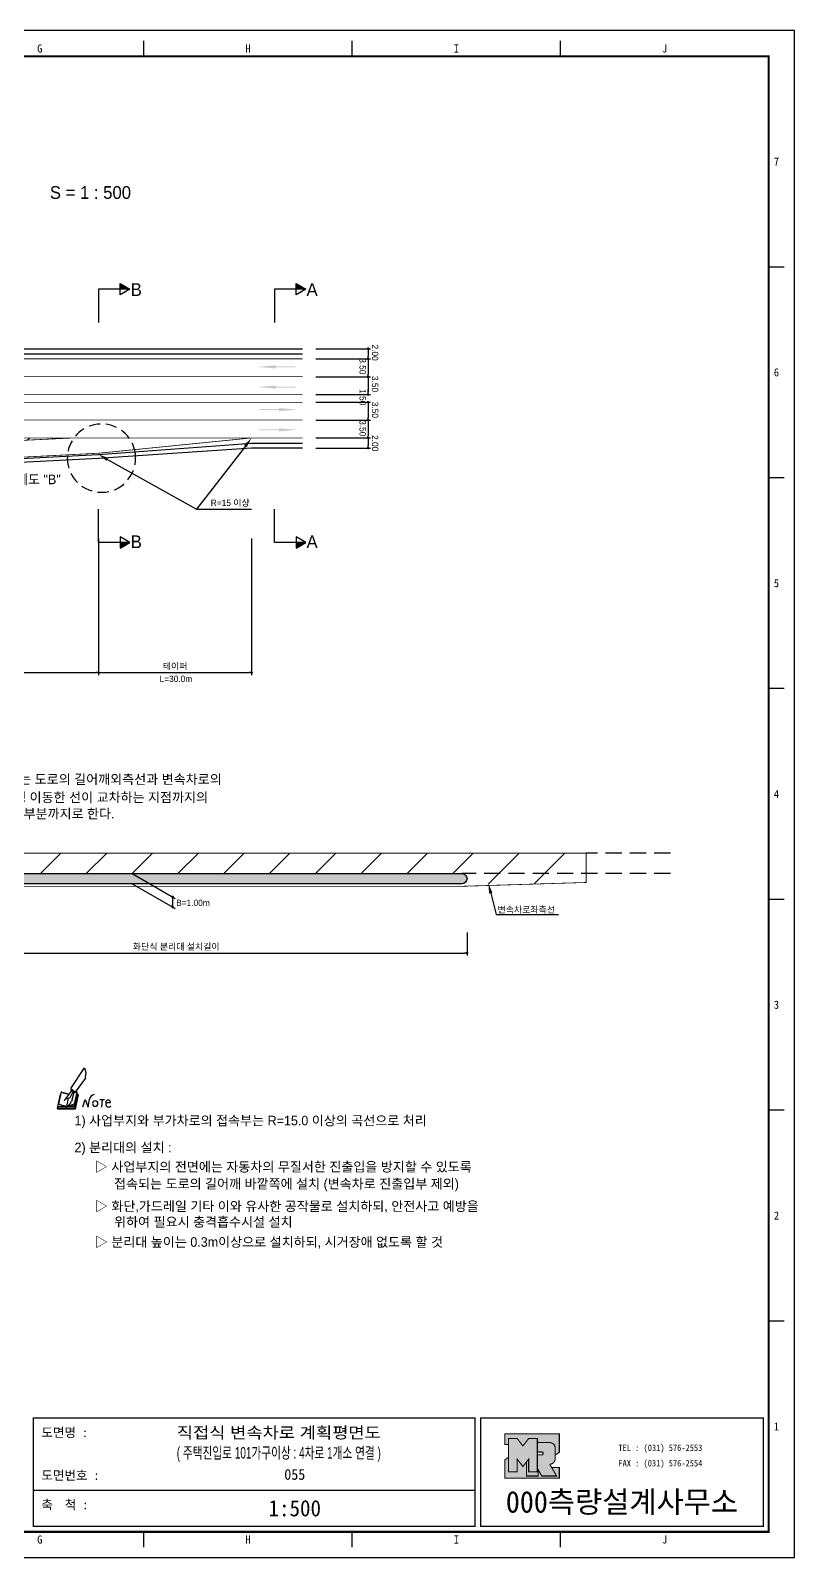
# Model space of a CAD drawing. Header units: millimetres. Extents: x 514 to 938, y -6 to 294.
# Drawn here: x 788 to 937.7, y -5.6 to 293.7 of the extents above; entities that cross this region are included whole.
import ezdxf
from ezdxf.enums import TextEntityAlignment as Align

# ---------------------------------------------------------------- set-up
doc = ezdxf.new("R2010")
doc.units = ezdxf.units.MM
doc.linetypes.add('HIDDEN', pattern=[9.525, 6.35, -3.175])
for name, color, linetype in [('CC-GSTR-0004', 4, 'Continuous'), ('CM-LANE-0030', 30, 'Continuous'), ('CZ-DIMT-0002', 7, 'Continuous'), ('CZ-LIN1-0007', 7, 'Continuous'), ('CZ-LIN2-0003', 3, 'Continuous'), ('CZ-LINE-0001', 7, 'Continuous'), ('CZ-TEXT-BOX0', 7, 'Continuous'), ('TITLE', 7, 'Continuous')]:
    doc.layers.add(name, color=color, linetype=linetype)
doc.styles.add('돋움', font='')
doc.styles.add('돋음체', font='')
doc.styles.get('돋움').set_extended_font_data('Dotum')
doc.styles.get('돋음체').set_extended_font_data('DotumChe')

# ---------------------------------------------------------------- blocks, each defined once
blk = doc.blocks.new('note')
for p, q in [((0.85, 3.5), (3.53, 7.57)), ((3.53, 7.57), (3.8, 6.64)), ((3.8, 6.64), (3.69, 5.72)), ((1, 3.1), (0.75, 2.77)), ((0.85, 3.5), (1.8, 2.79)), ((1, 3.4), (0.85, 3.21)), ((0.85, 3.21), (1.52, 2.71)), ((1.8, 2.79), (3.74, 5.46)), ((3.69, 5.72), (3.74, 5.46)), ((-1.24, 2.36), (-1.77, 0)), ((-1.77, 0), (1.77, 0)), ((-1.77, 0), (-1.77, -0.3)), ((-1.53, 0.52), (-1.55, 0.54)), ((-1.01, 2.9), (-1.53, 0.52)), ((-1.48, 0.48), (-1.53, 0.52)), ((-1.43, 0.44), (-1.48, 0.48)), ((-1.38, 0.41), (-1.43, 0.44)), ((-1.33, 0.4), (-1.38, 0.41)), ((-1.27, 0.37), (-1.33, 0.4)), ((-1.22, 0.35), (-1.27, 0.37)), ((-1.13, 2.36), (-1.24, 2.36)), ((-1.17, 0.33), (-1.22, 0.35)), ((-1.12, 0.32), (-1.17, 0.33)), ((-1.02, 0.25), (-1.12, 0.32)), ((-0.97, 0.22), (-1.02, 0.25)), ((-1, 2.9), (-1.01, 2.9)), ((-0.98, 2.85), (-1, 2.9)), ((-0.95, 2.8), (-0.98, 2.85)), ((-0.93, 0.21), (-0.97, 0.22)), ((-0.9, 2.75), (-0.95, 2.8)), ((-0.88, 0.19), (-0.93, 0.21)), ((-0.85, 2.72), (-0.9, 2.75)), ((-0.8, 0.18), (-0.88, 0.19)), ((-0.79, 2.69), (-0.85, 2.72)), ((-0.75, 0.17), (-0.8, 0.18)), ((-0.74, 2.68), (-0.79, 2.69)), ((-0.7, 0.16), (-0.75, 0.17)), ((-0.69, 2.65), (-0.74, 2.68)), ((-0.64, 0.15), (-0.7, 0.16)), ((-0.64, 2.65), (-0.69, 2.65)), ((-0.59, 2.63), (-0.64, 2.65)), ((-0.58, 0.14), (-0.64, 0.15)), ((-0.54, 2.62), (-0.59, 2.63)), ((-0.53, 0.13), (-0.58, 0.14)), ((-0.48, 2.61), (-0.54, 2.62)), ((-0.48, 0.12), (-0.53, 0.13)), ((-0.43, 2.61), (-0.48, 2.61)), ((-0.43, 0.11), (-0.48, 0.12)), ((0.75, 2.77), (-0.46, 1.16)), ((0.37, 2.24), (-0.46, 1.16)), ((-0.46, 1.16), (-0.08, 1.47)), ((-0.38, 2.59), (-0.43, 2.61)), ((-0.38, 0.08), (-0.43, 0.11)), ((-0.33, 2.59), (-0.38, 2.59)), ((-0.29, 0.06), (-0.38, 0.08)), ((-0.27, 2.58), (-0.33, 2.59)), ((-0.23, 0.05), (-0.29, 0.06)), ((-0.22, 2.57), (-0.27, 2.58)), ((-0.16, 0.04), (-0.23, 0.05)), ((-0.17, 2.56), (-0.22, 2.57)), ((-0.12, 2.55), (-0.17, 2.56)), ((-0.11, 0.03), (-0.16, 0.04)), ((-0.07, 2.53), (-0.12, 2.55)), ((-0.04, 0.02), (-0.11, 0.03)), ((-0.08, 1.47), (0.72, 1.75)), ((-0.01, 2.51), (-0.07, 2.53)), ((-0.05, -0.3), (-0.05, 0)), ((0, 0), (-0.04, 0.02)), ((0.04, 2.5), (-0.01, 2.51)), ((0.37, 1.63), (0, 0)), ((0, 0), (1.6, 0.53)), ((0, 0), (1.65, 0.18)), ((0, 0.01), (0.06, 0.04)), ((0, -0.3), (0, 0)), ((0.09, 2.48), (0.04, 2.5)), ((0.05, -0.3), (0.05, 0)), ((0.06, 0.04), (0.11, 0.07)), ((0.14, 2.48), (0.09, 2.48)), ((0.11, 0.07), (0.16, 0.09)), ((0.2, 2.47), (0.14, 2.48)), ((0.16, 0.09), (0.21, 0.12)), ((0.26, 2.43), (0.18, 2.46)), ((0.21, 0.12), (0.27, 0.14)), ((0.34, 2.4), (0.26, 2.43)), ((0.27, 0.14), (0.36, 0.19)), ((0.45, 2.37), (0.34, 2.4)), ((0.36, 0.19), (0.41, 0.22)), ((0.41, 0.22), (0.46, 0.27)), ((0.46, 0.27), (0.51, 0.3)), ((0.51, 0.3), (0.56, 0.34)), ((0.56, 0.34), (0.6, 0.4)), ((0.6, 0.4), (0.64, 0.45)), ((0.64, 0.45), (0.67, 0.51)), ((0.67, 0.51), (0.74, 0.58)), ((0.72, 1.75), (1.16, 2.53)), ((0.74, 0.58), (0.79, 0.63)), ((0.79, 0.63), (0.83, 0.68)), ((0.83, 0.68), (0.86, 0.73)), ((0.86, 0.73), (0.89, 0.79)), ((0.89, 0.84), (0.92, 0.89)), ((0.89, 0.79), (0.89, 0.84)), ((0.92, 0.89), (0.96, 0.95)), ((0.96, 0.95), (1.01, 0.97)), ((1.47, 2.74), (1.01, 0.97)), ((1.16, 2.53), (1.37, 2.82)), ((2.13, 2.84), (1.44, 2.63)), ((1.52, 2.71), (1.66, 2.9)), ((1.6, 0.53), (2.13, 2.84)), ((1.65, 0.18), (2.19, 2.48)), ((1.77, 0), (2.3, 2.36)), ((1.77, -0.3), (2.3, 2.07)), ((1.77, -0.38), (2.3, 1.99)), ((1.77, -0.44), (2.3, 1.93)), ((1.77, 0), (1.77, -0.3)), ((2.19, 2.48), (2.04, 2.47)), ((2.3, 2.36), (2.16, 2.36)), ((2.3, 2.36), (2.3, 2.07)), ((3.21, -0.08), (3.68, 1.4)), ((3.68, 1.4), (4.26, -0.14)), ((4.26, -0.14), (4.56, 1.44)), ((6.55, 1.34), (7.46, 1.34)), ((7.01, 1.34), (6.87, -0.11)), ((7.71, 0.77), (7.71, 0.55)), ((7.71, 0.77), (8.67, 0.77)), ((-1.77, -0.3), (1.77, -0.3)), ((-1.77, -0.43), (-1.77, -0.3)), ((-1.77, -0.37), (1.77, -0.37)), ((-1.77, -0.43), (1.77, -0.43))]:
    blk.add_line(p, q)
for centre, major_axis, start_param, end_param in [((0.4, 2.31), (0.0702, 0.0702), 3.283946, 6.425539), ((5.68, 1.23), (-0.806, 0.806), -0.591174, 0.597824), ((5.66, 0.58), (-0.378, 0.378), 3.926991, 10.210176), ((8.3, 0.49), (0.422, 0.422), 2.265602, 4.634911), ((8.19, 0.77), (-0.342, 0.342), 3.926991, 7.068583)]:
    blk.add_ellipse(centre, major_axis=major_axis, ratio=1, start_param=start_param, end_param=end_param)
blk = doc.blocks.new('_Dot')
at = {"color": 0, "linetype": 'ByBlock', "lineweight": -2}
blk.add_line((-0.5, 0), (-1, 0), dxfattribs=at)
at = {"color": 0, "linetype": 'ByBlock', "const_width": 0.5}
blk.add_lwpolyline([(-0.25, 0, 1), (0.25, 0, 1)], format="xyb", close=True, dxfattribs=at)

msp = doc.modelspace()

# ---------------------------------------------------------------- hatches: boundary and pattern name
at = {"layer": 'CM-LANE-0030'}
h = msp.add_hatch(dxfattribs=at)
h.set_pattern_fill('ANSI31', color=256, style=0)
h.set_pattern_definition([(45, (516.08, 453.9392), (-2.245064, 2.245064), [])])
h.paths.add_polyline_path([(796.39, 213.87), (638.89, 213.87), (667.57, 210.87), (672.4, 210.87, -1), (672.4, 211.87), (728.41, 211.87, -1), (728.41, 210.87), (738.15, 210.87)])
at = {"layer": 'CZ-LIN1-0007'}
for points in [[(836.08, 228.12), (836.08, 227.91), (839.91, 227.91), (839.91, 227.69), (836.08, 227.69), (836.08, 227.48), (832.43, 227.8)], [(836.08, 224.16), (836.08, 223.95), (839.91, 223.95), (839.91, 223.73), (836.08, 223.73), (836.08, 223.52), (832.43, 223.84)], [(836.69, 219.74), (836.69, 219.53), (832.87, 219.53), (832.87, 219.32), (836.69, 219.32), (836.69, 219.1), (840.34, 219.42)], [(836.69, 215.78), (836.69, 215.57), (832.87, 215.57), (832.87, 215.36), (836.69, 215.36), (836.69, 215.14), (840.34, 215.46)]]:
    msp.add_hatch(color=256, dxfattribs=at).paths.add_polyline_path(points)
at = {"layer": 'CZ-LIN2-0003'}
h = msp.add_hatch(dxfattribs=at)
h.set_pattern_fill('CROSS', color=256, scale=0.15, style=0)
h.set_pattern_definition([(0, (447.892, 612.586), (0.9525, 0.9525), [0.47625, -1.42875]), (90, (448.1301, 612.3478), (-0.9525, 0.9525), [0.47625, -1.42875])])
h.paths.add_polyline_path([(872.56, 128.46), (760.54, 128.46, 1), (760.54, 126.46), (872.56, 126.46, 1)])
at = {"layer": 'CZ-LINE-0001'}
for points in [[(805.57, 244.14), (805.57, 243.04), (807.47, 243.04)], [(840.04, 244.14), (840.04, 243.04), (841.94, 243.04)], [(807.47, 193.37), (805.57, 193.37), (805.57, 192.27)], [(841.94, 193.37), (840.04, 193.37), (840.04, 192.27)]]:
    msp.add_hatch(color=256, dxfattribs=at).paths.add_polyline_path(points)
at = {"layer": 'TITLE', "ltscale": 150}
h = msp.add_hatch(color=8, dxfattribs=at)
edge = h.paths.add_edge_path()
edge.add_line((891.65, 18.6), (880.99, 18.6))
edge.add_line((880.99, 18.6), (880.99, 16.52))
edge.add_line((880.99, 16.52), (881.69, 16.52))
edge.add_line((881.69, 16.52), (881.69, 17.69))
edge.add_line((881.69, 17.69), (883.38, 17.69))
edge.add_line((883.38, 17.69), (884.51, 16.24))
edge.add_line((884.51, 16.24), (885.64, 17.69))
edge.add_line((885.64, 17.69), (887.33, 17.69))
edge.add_line((887.33, 17.69), (887.33, 16.9))
edge.add_line((887.33, 16.9), (889.77, 16.9))
edge.add_arc((889.77, 15.83), 1.07, 0, 90, ccw=False)
edge.add_line((890.84, 15.83), (890.84, 14.46))
edge.add_line((890.84, 14.46), (891.65, 14.97))
edge.add_line((891.65, 14.97), (891.65, 18.6))
h.paths.add_polyline_path([(885.2, 13.08), (884.51, 12.2), (883.38, 13.65), (883.38, 11.14), (881.69, 11.14), (881.69, 13.98), (880.99, 13.54), (880.99, 9.91), (891.65, 9.91), (891.65, 11.99), (890.15, 11.99), (891.11, 10.34), (888.21, 10.34), (887.51, 11.55), (887.51, 10.34), (885.2, 10.34)])
msp.add_hatch(color=5, dxfattribs=at).paths.add_polyline_path([(887.33, 17.69), (885.64, 17.69), (884.51, 16.24), (883.38, 17.69), (881.69, 17.69), (881.69, 11.14), (883.38, 11.14), (883.38, 13.65), (884.51, 12.2), (885.64, 13.65), (885.64, 11.14), (887.33, 11.14)])
h = msp.add_hatch(color=161, dxfattribs=at)
edge = h.paths.add_edge_path()
edge.add_arc((889.77, 15.83), 1.07, 360, 450)
edge.add_line((889.77, 16.9), (887.33, 16.9))
edge.add_line((887.33, 16.9), (887.33, 15.04))
edge.add_line((887.33, 15.04), (888.33, 15.04))
edge.add_arc((888.33, 14.93), 0.113, 0, 90, ccw=False)
edge.add_line((888.44, 14.93), (888.44, 14.62))
edge.add_arc((888.33, 14.62), 0.113, 270, 360, ccw=False)
edge.add_line((888.33, 14.51), (887.33, 14.51))
edge.add_line((887.33, 14.51), (887.33, 11.14))
edge.add_line((887.33, 11.14), (885.64, 11.14))
edge.add_line((885.64, 11.14), (885.64, 13.65))
edge.add_line((885.64, 13.65), (885.2, 13.08))
edge.add_line((885.2, 13.08), (885.2, 10.34))
edge.add_line((885.2, 10.34), (887.51, 10.34))
edge.add_line((887.51, 10.34), (887.51, 11.55))
edge.add_line((887.51, 11.55), (888.21, 10.34))
edge.add_line((888.21, 10.34), (891.11, 10.34))
edge.add_line((891.11, 10.34), (889.77, 12.66))
edge.add_arc((889.77, 13.72), 1.07, 270, 360)
edge.add_line((890.84, 13.72), (890.84, 15.83))

# ---------------------------------------------------------------- linework, layer by layer
at = {"color": 0, "linetype": 'ByBlock', "lineweight": -2}
for p, q in [((854.16, 231.12), (854.16, 230.87)), ((854.16, 229.62), (854.16, 229.87)), ((854.16, 229.12), (854.16, 228.87)), ((854.16, 226.12), (854.16, 226.37)), ((854.16, 225.62), (854.16, 225.37)), ((854.16, 222.62), (854.16, 222.87)), ((854.16, 222.62), (854.16, 222.87)), ((854.16, 220.62), (854.16, 220.37)), ((854.16, 220.62), (854.16, 220.37)), ((854.16, 217.62), (854.16, 217.87)), ((854.16, 217.12), (854.16, 216.87)), ((854.16, 214.12), (854.16, 214.37)), ((854.16, 213.62), (854.16, 213.37)), ((854.16, 212.12), (854.16, 212.37)), ((815.85, 123.62), (815.85, 123.37)), ((815.85, 122.12), (815.85, 122.37))]:
    msp.add_line(p, q, dxfattribs=at)
at = {"color": 0, "linetype": 'ByBlock', "const_width": 0.25}
for points in [[(854.16, 231.25, 1), (854.16, 231.5, 1)], [(854.16, 229.5, 1), (854.16, 229.25, 1)], [(854.16, 229.25, 1), (854.16, 229.5, 1)], [(854.16, 226, 1), (854.16, 225.75, 1)], [(854.16, 225.75, 1), (854.16, 226, 1)], [(854.16, 222.5, 1), (854.16, 222.25, 1)], [(854.16, 222.5, 1), (854.16, 222.25, 1)], [(854.16, 220.75, 1), (854.16, 221, 1)], [(854.16, 220.75, 1), (854.16, 221, 1)], [(854.16, 217.5, 1), (854.16, 217.25, 1)], [(854.16, 217.25, 1), (854.16, 217.5, 1)], [(854.16, 213.75, 1), (854.16, 214, 1)], [(854.16, 214, 1), (854.16, 213.75, 1)], [(854.16, 212, 1), (854.16, 211.75, 1)], [(815.85, 123.75, 1), (815.85, 124, 1)], [(815.85, 122, 1), (815.85, 121.75, 1)]]:
    msp.add_lwpolyline(points, format="xyb", close=True, dxfattribs=at)
at = {"layer": 'CC-GSTR-0004'}
for points in [[(611.33, 231.37), (841.33, 231.37)], [(611.33, 230.37), (841.33, 230.37)]]:
    msp.add_lwpolyline(points, dxfattribs=at)
for points in [[(711.52, 201.71, -0.185887), (720.98, 206.49), (801.33, 210.62), (831.33, 212.87), (841.33, 212.87)], [(841.33, 211.87), (831.33, 211.87), (801.33, 209.87), (721.04, 205.74, 0.185554), (712.07, 201.2)]]:
    msp.add_lwpolyline(points, format="xyb", dxfattribs=at)
at = {"layer": 'CM-LANE-0030'}
for p, q in [((789.95, 128.46), (793.95, 132.46)), ((798.93, 128.46), (802.93, 132.46)), ((807.91, 128.46), (811.91, 132.46)), ((816.89, 128.46), (820.89, 132.46)), ((825.87, 128.46), (829.87, 132.46)), ((834.85, 128.46), (838.85, 132.46)), ((843.83, 128.46), (847.83, 132.46)), ((852.81, 128.46), (856.81, 132.46)), ((861.79, 128.46), (865.79, 132.46)), ((870.77, 128.46), (874.77, 132.46)), ((877.75, 126.46), (883.75, 132.46)), ((886.73, 126.46), (892.73, 132.46))]:
    msp.add_line(p, q, dxfattribs=at)
at = {"layer": 'CM-LANE-0030', "const_width": 0.15}
for points in [[(611.33, 222.37), (841.33, 222.37)], [(611.33, 220.87), (841.33, 220.87)]]:
    msp.add_lwpolyline(points, dxfattribs=at)
for points in [[(638.89, 213.87), (796.39, 213.87), (728.41, 210.62), (672.4, 210.62)], [(740.94, 127.5), (760.54, 125.96), (872.4, 125.96), (896.9, 126.71), (896.9, 132.46), (740.94, 132.46)]]:
    msp.add_lwpolyline(points, close=True, dxfattribs=at)
at = {"layer": 'CZ-LIN1-0007', "const_width": 0.15}
msp.add_lwpolyline([(611.33, 229.37), (841.33, 229.37)], dxfattribs=at)
at = {"layer": 'CZ-LIN1-0007', "linetype": 'HIDDEN', "const_width": 0.15}
for points in [[(611.33, 225.87), (841.33, 225.87)], [(611.33, 217.37), (841.33, 217.37)], [(796.39, 213.87), (831.33, 213.87)]]:
    msp.add_lwpolyline(points, dxfattribs=at)
at = {"layer": 'CZ-LIN1-0007', "const_width": 0.15}
msp.add_lwpolyline([(841.33, 213.87), (831.33, 213.87), (801.33, 210.87), (720.96, 206.73, 0.185992), (711.33, 201.87)], format="xyb", dxfattribs=at)
at = {"layer": 'CZ-LIN2-0003'}
msp.add_lwpolyline([(872.56, 126.46), (760.54, 126.46, -1), (760.54, 128.46), (872.56, 128.46, -1)], format="xyb", close=True, dxfattribs=at)
at = {"layer": 'CZ-LINE-0001'}
for p, q in [((807.47, 243.04), (801.33, 243.04)), ((801.33, 243.04), (801.33, 236.5)), ((805.57, 241.94), (805.57, 244.14)), ((805.57, 244.14), (807.47, 243.04)), ((807.47, 243.04), (805.57, 241.94)), ((841.94, 243.04), (835.79, 243.04)), ((835.79, 243.04), (835.79, 236.5)), ((840.04, 241.94), (840.04, 244.14)), ((840.04, 244.14), (841.94, 243.04)), ((841.94, 243.04), (840.04, 241.94)), ((843.93, 231.37), (854.66, 231.37)), ((854.16, 230.87), (854.16, 229.87)), ((843.93, 229.37), (854.66, 229.37)), ((843.93, 229.37), (854.66, 229.37)), ((854.16, 228.87), (854.16, 226.37)), ((843.93, 225.87), (854.66, 225.87)), ((843.93, 225.87), (854.66, 225.87)), ((854.16, 225.37), (854.16, 222.87)), ((843.93, 222.37), (854.66, 222.37)), ((843.93, 222.37), (854.66, 222.37)), ((854.16, 222.87), (854.16, 223.37)), ((843.93, 220.87), (854.66, 220.87)), ((843.93, 220.87), (854.66, 220.87)), ((854.16, 220.37), (854.16, 217.87)), ((854.16, 220.37), (854.16, 219.87)), ((843.93, 217.37), (854.66, 217.37)), ((843.93, 217.37), (854.66, 217.37)), ((854.16, 216.87), (854.16, 214.37)), ((843.93, 213.87), (854.66, 213.87)), ((843.93, 213.87), (854.66, 213.87)), ((854.16, 213.37), (854.16, 212.37)), ((843.93, 211.87), (854.66, 211.87)), ((801.33, 193.37), (801.33, 199.91)), ((820.55, 199.88), (831.33, 199.88)), ((835.79, 193.37), (835.79, 199.91)), ((801.33, 194.13), (801.33, 167.35)), ((801.33, 194.13), (801.33, 167.35)), ((807.47, 193.37), (801.33, 193.37)), ((807.47, 193.37), (805.57, 194.47)), ((805.57, 194.47), (805.57, 192.27)), ((805.57, 192.27), (807.47, 193.37)), ((831.33, 194.13), (831.33, 167.35)), ((841.94, 193.37), (835.79, 193.37)), ((841.94, 193.37), (840.04, 194.47)), ((840.04, 194.47), (840.04, 192.27)), ((840.04, 192.27), (841.94, 193.37)), ((711.83, 167.85), (800.83, 167.85)), ((801.83, 167.85), (830.83, 167.85)), ((807.91, 128.46), (816.35, 123.58)), ((807.91, 126.46), (816.35, 121.58)), ((815.85, 123.37), (815.85, 121.87)), ((873.56, 116.9), (873.56, 112.37)), ((760.04, 112.87), (873.06, 112.87))]:
    msp.add_line(p, q, dxfattribs=at)
at = {"layer": 'CZ-LINE-0001', "linetype": 'HIDDEN', "ltscale": 0.35}
msp.add_line((808.55, 210.7), (808.55, 210.7), dxfattribs=at)
at = {"layer": 'CZ-LINE-0001', "linetype": 'HIDDEN', "ltscale": 0.5}
for p, q in [((913.42, 132.46), (896.9, 132.46)), ((913.42, 128.46), (872.56, 128.46))]:
    msp.add_line(p, q, dxfattribs=at)
at = {"layer": 'CZ-LINE-0001'}
for points in [[(803.08, 209.66), (820.55, 199.88)], [(830.11, 212.27), (820.55, 199.88)]]:
    msp.add_lwpolyline(points, dxfattribs=at)
at = {"layer": 'CZ-LINE-0001', "extrusion": (0, 0, -1)}
msp.add_lwpolyline([(-878.21, 124.62), (-879.26, 120.44), (-891.49, 120.44)], dxfattribs=at)
at = {"layer": 'CZ-LINE-0001', "linetype": 'HIDDEN', "ltscale": 0.35}
msp.add_arc((801.9, 209.91), 6.7, 6.7667, 6.749, dxfattribs=at)
at = {"layer": 'CZ-LINE-0001'}
for points in [[(829.85, 212.47), (831.33, 213.85), (830.37, 212.07)], [(802.91, 209.37), (801.33, 210.63), (803.24, 209.95)]]:
    msp.add_solid(points, dxfattribs=at)
at = {"layer": 'CZ-LINE-0001', "extrusion": (0, 0, -1)}
msp.add_solid([(-878.53, 124.7), (-877.72, 126.56), (-877.89, 124.54)], dxfattribs=at)
at = {"layer": 'TITLE', "color": 7, "linetype": 'Continuous'}
for p, q in [((810.23, 288.71), (810.23, 291.73)), ((851.05, 288.71), (851.05, 291.73)), ((891.88, 288.71), (891.88, 291.73)), ((935.73, 247.38), (932.7, 247.38)), ((935.73, 206.05), (932.7, 206.05)), ((935.73, 164.72), (932.7, 164.72)), ((935.73, 123.39), (932.7, 123.39)), ((935.73, 82.06), (932.7, 82.06)), ((935.73, 40.73), (932.7, 40.73)), ((810.23, -3.62), (810.23, -0.6)), ((851.05, -3.62), (851.05, -0.6)), ((891.88, -3.62), (891.88, -0.6))]:
    msp.add_line(p, q, dxfattribs=at)
at = {"layer": 'TITLE', "ltscale": 150}
msp.add_line((788.53, 7.54), (875.14, 7.54), dxfattribs=at)
at = {"layer": 'TITLE'}
msp.add_line((932.81, -0.6), (523.95, -0.6), dxfattribs=at)
msp.add_lwpolyline([(514.38, -5.63), (937.74, -5.63), (937.74, 293.75), (514.38, 293.75)], close=True, dxfattribs=at)
at = {"layer": 'TITLE', "linetype": 'Continuous', "const_width": 0.403}
msp.add_lwpolyline([(524.46, -0.6), (524.46, 288.71), (932.7, 288.71), (932.7, -0.6)], close=True, dxfattribs=at)
at = {"layer": 'TITLE', "ltscale": 150}
for points, const_width in [([(788.53, 21.69), (875.14, 21.69), (875.14, 0.47), (788.53, 0.47)], 0.265), ([(931.64, 21.69), (931.64, 0.47), (876.2, 0.47), (876.2, 21.69), (931.64, 21.69)], 0.265), ([(887.33, 17.69), (885.64, 17.69), (884.51, 16.24), (883.38, 17.69), (881.69, 17.69), (881.69, 11.14), (883.38, 11.14), (883.38, 13.65), (884.51, 12.2), (885.64, 13.65), (885.64, 11.14), (887.33, 11.14)], 0.212), ([(885.2, 13.08), (884.51, 12.2), (883.38, 13.65), (883.38, 11.14), (881.69, 11.14), (881.69, 13.98), (880.99, 13.54), (880.99, 9.91), (891.65, 9.91), (891.65, 11.99), (890.15, 11.99), (891.11, 10.34), (888.21, 10.34), (887.51, 11.55), (887.51, 10.34), (885.2, 10.34)], 0.212)]:
    msp.add_lwpolyline(points, close=True, dxfattribs=dict(at, const_width=const_width))
at = {"layer": 'TITLE', "ltscale": 150, "const_width": 0.212}
for points in [[(891.65, 18.6), (880.99, 18.6), (880.99, 16.52), (881.69, 16.52), (881.69, 17.69), (883.38, 17.69), (884.51, 16.24), (885.64, 17.69), (887.33, 17.69), (887.33, 16.9), (889.77, 16.9, -0.414214), (890.84, 15.83), (890.84, 14.46), (891.65, 14.97)], [(890.84, 15.83, 0.414214), (889.77, 16.9), (887.33, 16.9), (887.33, 15.04), (888.33, 15.04, -0.414214), (888.44, 14.93), (888.44, 14.62, -0.414214), (888.33, 14.51), (887.33, 14.51), (887.33, 11.14), (885.64, 11.14), (885.64, 13.65), (885.2, 13.08), (885.2, 10.34), (887.51, 10.34), (887.51, 11.55), (888.21, 10.34), (891.11, 10.34), (889.77, 12.66, 0.414214), (890.84, 13.72)]]:
    msp.add_lwpolyline(points, format="xyb", close=True, dxfattribs=at)

# ---------------------------------------------------------------- block references
at = {"layer": 'CZ-LINE-0001', "xscale": 0.5, "yscale": 0.5, "zscale": 0.5}
for p in [(801.33, 167.85), (831.33, 167.85), (873.56, 112.87)]:
    msp.add_blockref('_Dot', p, dxfattribs=at)
at = {"layer": 'CZ-LINE-0001', "xscale": 0.5, "yscale": 0.5, "zscale": 0.5, "rotation": 180}
msp.add_blockref('_Dot', (801.33, 167.85), dxfattribs=at)
at = {"layer": 'CZ-TEXT-BOX0'}
msp.add_blockref('note', (795.02, 82.79), dxfattribs=at)

# ---------------------------------------------------------------- texts
at = {"layer": 'CZ-DIMT-0002', "style": '돋움'}
for s, height, p in [('B', 2.5, (808.73, 242.96)), ('A', 2.5, (843.19, 242.96)), ('상세도 "B"', 1.875, (788.36, 205.74)), ('R=15 이상', 1.25, (827.14, 201.14)), ('B', 2.5, (808.73, 193.51)), ('A', 2.5, (843.19, 193.51)), ('L=30.0m', 1.25, (816.5, 166.63))]:
    msp.add_text(s, height=height, dxfattribs=at).set_placement(p, align=Align.MIDDLE_CENTER)
for s, p in [('2.00', (854.91, 232.19)), ('3.50', (852.48, 229.49)), ('3.50', (854.91, 226.03)), ('1.50', (852.48, 223.44)), ('3.50', (854.91, 220.96)), ('3.50', (852.48, 217.35)), ('2.00', (854.91, 214.43))]:
    msp.add_text(s, height=1.25, rotation=270, dxfattribs=at).set_placement(p)
for s, p in [('○ 분리대 설치길이는 접속되는 도로의 길어깨외측선과 변속차로의', (755.29, 146.96)), ('좌측선에서 0.5m만큼 평행 이동한 선이 교차하는 지점까지의', (759.14, 143.4)), ('길이중 R=0.5로 마감되는 부분까지로 한다.', (759.14, 140.2)), ('1) 사업부지와 부가차로의 접속부는 R=15.0 이상의 곡선으로 처리', (796.62, 80.03)), ('2) 분리대의 설치 :', (796.62, 74.76)), ('▷ 사업부지의 전면에는 자동차의 무질서한 진출입을 방지할 수 있도록', (800.6, 70.96)), ('접속되는 도로의 길어깨 바깥쪽에 설치 (변속차로 진출입부 제외)', (804.38, 67.64)), ('▷ 화단,가드레일 기타 이와 유사한 공작물로 설치하되, 안전사고 예방을', (800.6, 63.24)), ('위하여 필요시 충격흡수시설 설치', (804.38, 60.17)), ('▷ 분리대 높이는 0.3m이상으로 설치하되, 시거장애 없도록 할 것', (800.6, 56.22))]:
    msp.add_text(s, height=1.875, dxfattribs=at).set_placement(p, align=Align.MIDDLE_LEFT)
for s, p in [('B=1.00m', (816.54, 122.1)), ('변속차로좌측선', (879.54, 120.75))]:
    msp.add_text(s, height=1.25, dxfattribs=at).set_placement(p)
at = {"layer": 'CZ-LINE-0001', "char_height": 1.25, "attachment_point": 5, "style": '돋움'}
for s, insert in [('\\A1;테이퍼', (816.33, 169.05)), ('\\A1;화단식 분리대 설치길이', (816.55, 114.06))]:
    msp.add_mtext(s, dxfattribs=dict(at, insert=insert))
at = {"layer": 'TITLE', "color": 3, "linetype": 'Continuous', "style": '돋음체'}
for s, p in [('G', (789.81, 290.22)), ('H', (830.64, 290.22)), ('I', (871.46, 290.22)), ('J', (912.29, 290.22)), ('7', (934.21, 268.05)), ('6', (934.21, 226.72)), ('5', (934.21, 185.39)), ('4', (934.21, 144.06)), ('3', (934.21, 102.73)), ('2', (934.21, 61.4)), ('1', (934.21, 20.07)), ('G', (789.81, -2.11)), ('H', (830.64, -2.11)), ('I', (871.46, -2.11)), ('J', (912.29, -2.11))]:
    msp.add_text(s, height=1.59, dxfattribs=at).set_placement(p, align=Align.MIDDLE)
at = {"layer": 'TITLE', "style": '돋움'}
msp.add_text('S = 1 : 500', height=2.5, dxfattribs=at).set_placement((791.78, 261.99), align=Align.MIDDLE_LEFT)
at = {"layer": 'TITLE', "style": '돋음체'}
for s, p in [('도면명 :', (790.12, 17.97)), ('도면번호 :', (790.12, 9.58)), ('축  척 :', (790.12, 3.83))]:
    msp.add_text(s, height=1.804, dxfattribs=at).set_placement(p)
at = {"layer": 'TITLE', "style": '돋움'}
for s, width, p, p2 in [('직접식 변속차로 계획평면도', 1.010039, (816.66, 17.72), (856.66, 17.72)), ('( 주택진입로 101가구이상 : 4차로 1개소 연결 )', 0.599507, (816.66, 13.77), (856.66, 13.77))]:
    msp.add_text(s, height=2.25, dxfattribs=dict(at, width=width)).set_placement(p, p2, align=Align.FIT)
at = {"layer": 'TITLE', "color": 180, "style": '돋음체'}
for s, p in [('TEL : (031) 576-2553', (903.22, 15.24)), ('FAX : (031) 576-2554', (903.22, 12.22))]:
    msp.add_text(s, height=1.2733, dxfattribs=at).set_placement(p)
at = {"layer": 'TITLE', "linetype": 'Continuous', "style": '돋음체'}
for s, height, p in [('055', 2.122, (839.79, 10.64)), ('1:500', 3.183, (839.79, 4))]:
    msp.add_text(s, height=height, dxfattribs=at).set_placement(p, align=Align.MIDDLE)
at = {"layer": 'TITLE', "color": 180, "style": '돋음체'}
msp.add_text('000측량설계사무소', height=4.244, dxfattribs=at).set_placement((903.92, 3.15), align=Align.CENTER)

doc.saveas('drawing.dxf')
